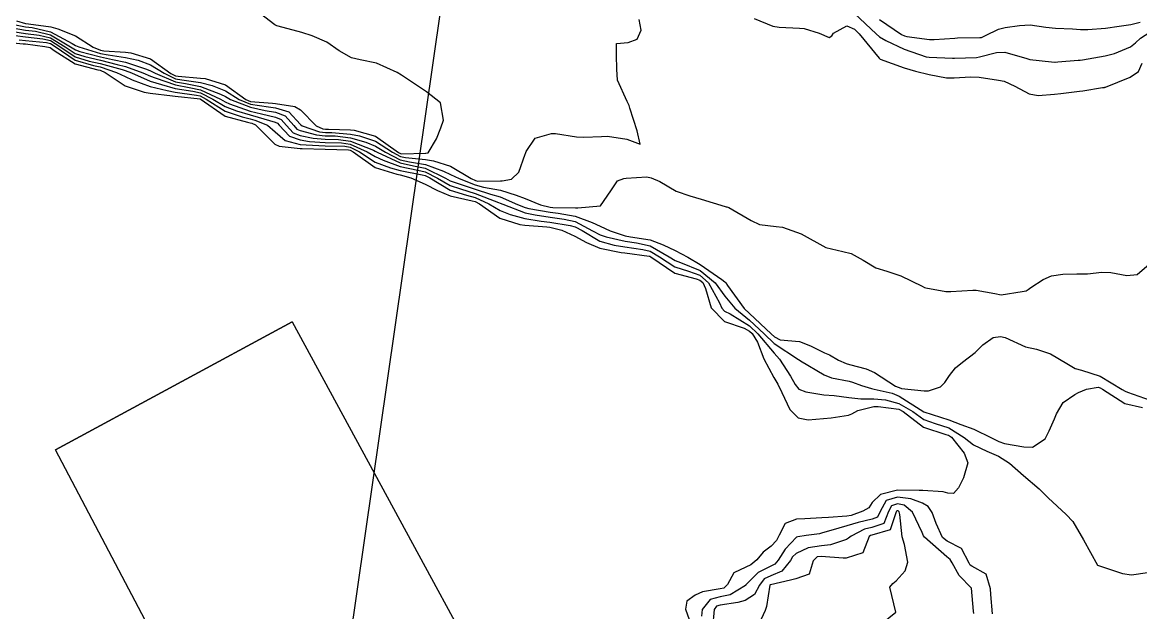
# Model space of a CAD drawing. Header units: metres. Extents: x 286371 to 293043, y 7462578 to 7466404.
# Drawn here: x 291348.2 to 291437.2, y 7463446.9 to 7463493.9 of the extents above; entities that cross this region are included whole.
import ezdxf

# ---------------------------------------------------------------- set-up
doc = ezdxf.new("R2010")
doc.units = ezdxf.units.M
doc.header["$MEASUREMENT"] = 0
doc.linetypes.add('CONTINUO', pattern=[0])
for name, color, linetype in [('Curvas de Nivel 1m', 11, 'Continuous'), ('Curvas de Nivel 5m', 15, 'Continuous'), ('Edificações', 30, 'Continuous'), ('PLACA_KM', 45, 'Continuous')]:
    doc.layers.add(name, color=color, linetype=linetype)

msp = doc.modelspace()

# ---------------------------------------------------------------- linework, layer by layer
at = {"layer": 'Curvas de Nivel 1m', "flags": 128}
for points, elevation in [([(291347.684, 7463494.006), (291348.421, 7463493.782), (291348.653, 7463493.758), (291350.415, 7463493.523), (291350.996, 7463493.372), (291352.402, 7463492.814), (291353.795, 7463491.913), (291354.381, 7463491.68), (291354.654, 7463491.626), (291356.378, 7463491.497), (291356.795, 7463491.451), (291358.371, 7463490.966), (291359.989, 7463489.82), (291360.351, 7463489.632), (291360.57, 7463489.592), (291362.349, 7463489.449), (291362.724, 7463489.404), (291364.341, 7463488.899), (291365.953, 7463487.73), (291366.322, 7463487.592), (291368.081, 7463487.449), (291368.32, 7463487.436), (291369.852, 7463487.199), (291370.313, 7463486.92), (291371.561, 7463485.635), (291372.074, 7463485.412), (291372.29, 7463485.38), (291372.53, 7463485.382), (291374.29, 7463485.331), (291374.57, 7463485.31), (291376.283, 7463484.836), (291378.115, 7463483.537), (291378.263, 7463483.452), (291378.365, 7463483.43), (291380.264, 7463483.482), (291380.285, 7463483.483), (291380.473, 7463483.501), (291381.148, 7463484.624), (291381.482, 7463485.487), (291381.693, 7463486.093), (291381.463, 7463487.487), (291380.337, 7463488.363), (291378.582, 7463489.531), (291378.356, 7463489.688), (291378.016, 7463489.883), (291376.37, 7463490.631), (291375.066, 7463490.892), (291374.376, 7463491.052), (291373.397, 7463491.609), (291372.394, 7463492.297), (291371.246, 7463492.797), (291370.405, 7463493.065), (291368.527, 7463493.568), (291368.413, 7463493.597), (291368.255, 7463493.687), (291366.435, 7463495.102)], 729), ([(291414.428, 7463494.593), (291416.145, 7463492.958), (291416.401, 7463492.736), (291416.903, 7463492.44), (291418.386, 7463491.747), (291420.133, 7463491.143), (291420.377, 7463491.103), (291422.222, 7463491.021), (291422.376, 7463491.023), (291424.124, 7463491.092), (291424.378, 7463491.126), (291425.717, 7463491.481), (291426.385, 7463491.513), (291428.154, 7463491.001), (291428.377, 7463490.938), (291430.116, 7463490.748), (291430.374, 7463490.724), (291430.394, 7463490.724), (291430.604, 7463490.741), (291432.219, 7463490.875), (291432.377, 7463490.884), (291432.564, 7463490.898), (291434.382, 7463491.219), (291435.127, 7463491.411), (291436.393, 7463491.926), (291436.797, 7463492.24), (291437.192, 7463492.633), (291437.923, 7463493.11)], 729), ([(291346.902, 7463493.532), (291348.413, 7463493.265), (291349.218, 7463493.172), (291350.403, 7463492.895), (291351.99, 7463491.94), (291352.38, 7463491.692), (291352.743, 7463491.564), (291354.373, 7463491.139), (291355.336, 7463490.924), (291356.367, 7463490.706), (291358.041, 7463490.167), (291358.357, 7463490.031), (291358.729, 7463489.839), (291360.344, 7463489.158), (291361.139, 7463489.006), (291362.339, 7463488.782), (291363.929, 7463488.162), (291364.327, 7463487.97), (291364.739, 7463487.748), (291366.315, 7463487.122), (291367.48, 7463486.869), (291368.31, 7463486.73), (291369.077, 7463486.451), (291369.769, 7463485.665), (291370.017, 7463485.387), (291370.288, 7463485.272), (291371.574, 7463484.929), (291372.282, 7463484.848), (291373.055, 7463484.84), (291374.281, 7463484.691), (291375.514, 7463484.337), (291376.271, 7463484.037), (291377.081, 7463483.552), (291378.255, 7463482.951), (291378.982, 7463482.795), (291380.25, 7463482.575), (291381.697, 7463482.028), (291382.239, 7463481.779), (291382.931, 7463481.464), (291384.227, 7463480.942), (291384.89, 7463480.768), (291386.221, 7463480.516), (291387.469, 7463480.136), (291388.204, 7463479.864), (291389.424, 7463479.366), (291390.191, 7463479.165), (291390.397, 7463479.146), (291392.191, 7463479.117), (291392.401, 7463479.111), (291394.194, 7463479.294), (291395.006, 7463480.488), (291395.539, 7463481.275), (291396.045, 7463481.449), (291396.227, 7463481.472), (291397.885, 7463481.584), (291398.228, 7463481.521), (291398.927, 7463481.224), (291400.213, 7463480.459), (291401.32, 7463480.075), (291402.204, 7463479.808), (291404.122, 7463479.218), (291404.195, 7463479.2), (291404.244, 7463479.192), (291404.405, 7463479.141), (291406.179, 7463478.104), (291406.861, 7463477.788), (291408.172, 7463477.631), (291408.677, 7463477.58), (291410.164, 7463477.044), (291412.148, 7463475.958), (291413.501, 7463475.636), (291414.142, 7463475.497), (291415.105, 7463474.97), (291416.125, 7463474.341), (291416.993, 7463474.069), (291418.116, 7463473.718), (291419.804, 7463472.899), (291420, 7463472.793), (291420.102, 7463472.758), (291421.703, 7463472.476), (291422.098, 7463472.471), (291423.832, 7463472.57), (291424.1, 7463472.57), (291425.59, 7463472.305), (291426.095, 7463472.186), (291427.776, 7463472.456), (291428.1, 7463472.528), (291428.261, 7463472.613), (291428.449, 7463472.769), (291429.444, 7463473.424), (291430.118, 7463473.706), (291430.999, 7463473.854), (291432.121, 7463473.86), (291432.96, 7463473.863), (291434.124, 7463473.996), (291434.821, 7463473.973), (291436.116, 7463473.739), (291436.936, 7463473.824), (291437.892, 7463474.628)], 731), ([(291416.421, 7463494.105), (291418.159, 7463492.928), (291418.402, 7463492.801), (291418.576, 7463492.747), (291420.399, 7463492.525), (291420.772, 7463492.515), (291422.401, 7463492.633), (291422.62, 7463492.642), (291424.402, 7463492.665), (291424.544, 7463492.69), (291424.85, 7463492.828), (291425.876, 7463493.348), (291426.414, 7463493.473), (291427.56, 7463493.645), (291428.418, 7463493.691), (291429.663, 7463493.508), (291430.414, 7463493.416), (291431.772, 7463493.365), (291432.413, 7463493.32), (291433.011, 7463493.301), (291434.415, 7463493.432), (291435.506, 7463493.57), (291436.42, 7463493.715), (291437.16, 7463493.896)], 728), ([(291347.253, 7463493.171), (291348.409, 7463492.995), (291349.507, 7463492.873), (291350.398, 7463492.658), (291351.562, 7463491.947), (291352.376, 7463491.412), (291353.127, 7463491.168), (291354.369, 7463490.869), (291355.708, 7463490.54), (291356.362, 7463490.376), (291357.751, 7463489.853), (291358.351, 7463489.608), (291358.722, 7463489.466), (291360.34, 7463488.906), (291361.429, 7463488.706), (291362.335, 7463488.517), (291363.947, 7463487.76), (291364.321, 7463487.551), (291364.664, 7463487.405), (291366.311, 7463486.826), (291367.197, 7463486.596), (291368.304, 7463486.349), (291368.77, 7463486.154), (291369.199, 7463485.676), (291369.72, 7463485.101), (291370.282, 7463484.885), (291371.309, 7463484.673), (291372.278, 7463484.582), (291373.32, 7463484.567), (291374.276, 7463484.418), (291376.131, 7463483.702), (291376.265, 7463483.636), (291376.409, 7463483.562), (291378.252, 7463482.704), (291379.307, 7463482.46), (291380.245, 7463482.267), (291381.851, 7463481.48), (291382.231, 7463481.273), (291382.54, 7463481.159), (291384.221, 7463480.6), (291385.423, 7463480.22), (291386.213, 7463479.987), (291387.582, 7463479.394), (291388.19, 7463479.143), (291388.497, 7463479.072), (291390.185, 7463478.77), (291390.835, 7463478.694), (291392.181, 7463478.464), (291393.532, 7463477.946), (291394.169, 7463477.653), (291394.965, 7463477.282), (291396.158, 7463476.887), (291396.589, 7463476.827), (291398.154, 7463476.566), (291399.181, 7463476.187), (291400.142, 7463475.732), (291401.148, 7463475.189), (291402.126, 7463474.609), (291403.846, 7463473.411), (291404.105, 7463473.221), (291404.182, 7463473.143), (291404.304, 7463472.939), (291405.642, 7463471.121), (291406.068, 7463470.702), (291407.777, 7463469.088), (291408.041, 7463468.849), (291408.505, 7463468.609), (291410.035, 7463468.474), (291410.92, 7463468.152), (291412.022, 7463467.587), (291412.419, 7463467.415), (291413.155, 7463467.002), (291413.757, 7463466.736), (291414.009, 7463466.666), (291415.353, 7463466.316), (291416, 7463466.02), (291417.691, 7463464.929), (291417.904, 7463464.847), (291417.982, 7463464.817), (291418.167, 7463464.735), (291419.977, 7463464.565), (291420.32, 7463464.546), (291421.262, 7463464.875), (291421.625, 7463465.226), (291421.992, 7463465.783), (291422.465, 7463466.397), (291423.014, 7463466.849), (291424.026, 7463467.6), (291424.648, 7463468.209), (291425.456, 7463468.813), (291426.045, 7463468.896), (291426.41, 7463468.799), (291428.023, 7463468.064), (291428.899, 7463467.883), (291430.015, 7463467.503), (291431.317, 7463466.725), (291431.999, 7463466.345), (291432.487, 7463466.216), (291433.99, 7463465.715), (291435.737, 7463464.658), (291435.972, 7463464.52), (291436.164, 7463464.459), (291437.962, 7463463.806)], 732), ([(291347.586, 7463492.827), (291348.405, 7463492.724), (291349.799, 7463492.57), (291350.393, 7463492.425), (291351.148, 7463491.953), (291352.372, 7463491.139), (291353.49, 7463490.795), (291354.365, 7463490.604), (291356.107, 7463490.129), (291356.357, 7463490.059), (291356.843, 7463489.867), (291358.345, 7463489.212), (291359.245, 7463488.927), (291360.336, 7463488.631), (291361.724, 7463488.403), (291362.331, 7463488.273), (291363.332, 7463487.769), (291364.315, 7463487.175), (291365.209, 7463486.843), (291366.306, 7463486.514), (291366.931, 7463486.339), (291368.298, 7463485.938), (291368.465, 7463485.859), (291368.619, 7463485.688), (291369.424, 7463484.814), (291370.277, 7463484.523), (291371.035, 7463484.409), (291372.274, 7463484.313), (291373.584, 7463484.295), (291374.273, 7463484.181), (291375.613, 7463483.574), (291376.259, 7463483.204), (291376.887, 7463482.923), (291378.247, 7463482.422), (291379.642, 7463482.115), (291380.241, 7463481.982), (291381.205, 7463481.49), (291382.225, 7463480.898), (291383.059, 7463480.624), (291384.216, 7463480.268), (291386.07, 7463479.553), (291386.205, 7463479.502), (291386.43, 7463479.411), (291388.184, 7463478.734), (291388.995, 7463478.559), (291390.179, 7463478.374), (291391.297, 7463478.218), (291392.175, 7463478.025), (291393.556, 7463477.304), (291394.159, 7463476.966), (291394.638, 7463476.806), (291396.152, 7463476.461), (291397.071, 7463476.33), (291398.147, 7463476.087), (291399.662, 7463475.212), (291400.13, 7463474.923), (291400.552, 7463474.774), (291402.119, 7463474.146), (291403.335, 7463473.156), (291404.088, 7463472.095), (291404.886, 7463471.132), (291406.06, 7463470.184), (291407.223, 7463469.097), (291408.032, 7463468.314), (291409.953, 7463467.055), (291410.014, 7463467.019), (291410.116, 7463466.949), (291411.996, 7463465.823), (291412.579, 7463465.599), (291413.989, 7463465.331), (291414.259, 7463465.26), (291414.975, 7463464.975), (291415.763, 7463464.741), (291415.98, 7463464.694), (291417.406, 7463464.366), (291417.968, 7463464.136), (291419.933, 7463462.895), (291421.935, 7463462.256), (291422.894, 7463461.885), (291423.924, 7463461.496), (291425.333, 7463460.813), (291425.91, 7463460.515), (291426.351, 7463460.355), (291427.904, 7463460.104), (291428.601, 7463460.067), (291429.608, 7463460.749), (291429.718, 7463460.947), (291429.924, 7463461.386), (291430.356, 7463462.32), (291430.506, 7463462.736), (291431.048, 7463463.638), (291431.967, 7463464.264), (291432.246, 7463464.434), (291432.883, 7463464.701), (291433.822, 7463464.841), (291433.976, 7463464.802), (291434.165, 7463464.682), (291435.958, 7463463.557), (291437.342, 7463463.245)], 733), ([(291347.91, 7463492.494), (291348.401, 7463492.443), (291350.092, 7463492.267), (291350.389, 7463492.19), (291350.758, 7463491.959), (291352.368, 7463490.861), (291353.834, 7463490.441), (291354.361, 7463490.337), (291355.659, 7463489.885), (291356.349, 7463489.566), (291356.904, 7463489.308), (291358.338, 7463488.786), (291359.699, 7463488.458), (291360.332, 7463488.333), (291362.018, 7463488.1), (291362.328, 7463488.03), (291362.803, 7463487.777), (291364.31, 7463486.803), (291365.673, 7463486.365), (291366.301, 7463486.204), (291366.677, 7463486.095), (291367.666, 7463485.704), (291368.286, 7463485.166), (291369.086, 7463484.488), (291370.272, 7463484.175), (291370.747, 7463484.131), (291372.27, 7463484.044), (291373.849, 7463484.022), (291374.269, 7463483.952), (291375.011, 7463483.583), (291376.252, 7463482.761), (291377.48, 7463482.311), (291378.243, 7463482.105), (291379.989, 7463481.757), (291380.237, 7463481.698), (291380.612, 7463481.499), (291382.22, 7463480.522), (291383.533, 7463480.136), (291384.212, 7463479.944), (291385.305, 7463479.428), (291386.194, 7463478.916), (291386.995, 7463478.595), (291388.177, 7463478.273), (291389.469, 7463478.071), (291390.173, 7463477.975), (291391.783, 7463477.717), (291392.169, 7463477.622), (291392.735, 7463477.316), (291394.152, 7463476.481), (291395.27, 7463476.155), (291396.145, 7463476.008), (291397.568, 7463475.818), (291398.141, 7463475.681), (291398.902, 7463475.223), (291400.122, 7463474.427), (291401.212, 7463474.094), (291402.113, 7463473.763), (291402.793, 7463473.164), (291403.664, 7463471.567), (291403.844, 7463471.148), (291404.071, 7463470.909), (291404.528, 7463470.677), (291406.053, 7463469.732), (291406.718, 7463469.104), (291408.021, 7463467.563), (291408.439, 7463467.078), (291409.325, 7463465.733), (291409.683, 7463465.059), (291409.979, 7463464.689), (291410.543, 7463464.479), (291411.972, 7463464.252), (291412.799, 7463464.185), (291413.97, 7463464.025), (291414.924, 7463463.931), (291415.969, 7463463.927), (291416.876, 7463463.855), (291417.957, 7463463.555), (291419.056, 7463462.908), (291419.935, 7463462.284), (291420.855, 7463461.956), (291421.925, 7463461.604), (291423.142, 7463460.846), (291423.906, 7463460.271), (291424.958, 7463459.758), (291425.892, 7463459.367), (291426.763, 7463458.791), (291427.87, 7463457.817), (291429.118, 7463456.755), (291429.843, 7463456.034), (291431.263, 7463454.723), (291431.816, 7463454.149), (291432.65, 7463452.702), (291433.764, 7463450.684), (291435.755, 7463450.021), (291436.477, 7463449.92), (291437.756, 7463450.091)], 734), ([(291425.397, 7463446.811), (291425.274, 7463448.361), (291425.256, 7463448.814), (291424.91, 7463449.98), (291423.761, 7463450.605), (291423.624, 7463450.699), (291423.56, 7463450.839), (291422.945, 7463452.014), (291421.79, 7463452.595), (291421.432, 7463452.88), (291420.935, 7463454.006), (291420.615, 7463454.889), (291420.288, 7463455.353), (291419.835, 7463455.609), (291418.896, 7463455.97), (291417.842, 7463456.106), (291416.945, 7463455.84), (291416.453, 7463454.955), (291416.258, 7463454.517), (291415.815, 7463454.343), (291414.706, 7463454.086), (291413.806, 7463453.805), (291413.17, 7463453.638), (291411.797, 7463453.223), (291411.637, 7463453.186), (291410.577, 7463453.043), (291409.896, 7463452.95), (291409.792, 7463452.904), (291408.89, 7463451.955), (291408.341, 7463451.076), (291408.082, 7463450.756), (291407.757, 7463450.603), (291406.751, 7463450.098), (291405.774, 7463449.114), (291405.755, 7463449.093), (291405.733, 7463449.071), (291404.524, 7463448.33), (291403.719, 7463448.158), (291402.923, 7463447.949), (291402.302, 7463447.165), (291402.241, 7463446.621)], 734), ([(291423.915, 7463446.84), (291423.897, 7463447.031), (291423.734, 7463448.844), (291422.746, 7463449.852), (291422.205, 7463450.866), (291422.037, 7463451.138), (291421.771, 7463451.358), (291419.988, 7463452.902), (291419.906, 7463453.013), (291419.8, 7463453.284), (291419.031, 7463454.916), (291418.374, 7463455.465), (291417.833, 7463455.558), (291417.355, 7463455.418), (291417.123, 7463454.945), (291416.756, 7463454.005), (291415.805, 7463453.683), (291415.215, 7463453.561), (291414.154, 7463452.989), (291413.952, 7463452.832), (291413.79, 7463452.733), (291412.496, 7463452.302), (291411.782, 7463452.227), (291410.741, 7463452.078), (291409.772, 7463451.613), (291409.484, 7463451.343), (291409.315, 7463451.061), (291408.625, 7463450.198), (291407.745, 7463449.838), (291407.226, 7463449.608), (291406.849, 7463449.098), (291406.468, 7463448.358), (291405.716, 7463447.881), (291405.129, 7463447.707), (291403.71, 7463447.512), (291403.424, 7463447.433), (291403.236, 7463447.151), (291403.118, 7463445.717)], 733), ([(291416.59, 7463446.052), (291417.704, 7463446.934), (291417.234, 7463448.942), (291417.461, 7463449.216), (291417.742, 7463449.432), (291418.448, 7463450.23), (291418.674, 7463450.921), (291418.392, 7463452.318), (291418.226, 7463452.928), (291418.04, 7463454.712), (291417.97, 7463454.932), (291417.893, 7463455.001), (291417.825, 7463455.012), (291417.766, 7463454.994), (291417.743, 7463454.936), (291417.255, 7463453.489), (291415.796, 7463453.074), (291415.703, 7463453.058), (291415.597, 7463452.967), (291415.079, 7463451.67), (291413.768, 7463451.234), (291413.523, 7463451.243), (291411.769, 7463451.383), (291411.457, 7463451.341), (291411.122, 7463451.034), (291410.821, 7463449.965), (291409.742, 7463449.6), (291409.319, 7463449.482), (291407.735, 7463449.133), (291407.701, 7463449.119), (291407.68, 7463449.085), (291407.404, 7463447.394), (291407.314, 7463447.09), (291406.801, 7463445.984)], 732)]:
    msp.add_lwpolyline(points, dxfattribs=dict(at, elevation=elevation))
at = {"layer": 'Curvas de Nivel 5m', "flags": 128}
for points, elevation in [([(291346.537, 7463493.908), (291348.417, 7463493.524), (291348.933, 7463493.468), (291350.408, 7463493.137), (291352.132, 7463492.196), (291352.386, 7463492.03), (291352.654, 7463491.93), (291354.377, 7463491.408), (291354.984, 7463491.286), (291356.372, 7463491.08), (291357.367, 7463490.862), (291358.364, 7463490.5), (291359.439, 7463489.828), (291360.348, 7463489.395), (291360.853, 7463489.3), (291362.344, 7463489.093), (291363.261, 7463488.85), (291364.334, 7463488.435), (291365.419, 7463487.738), (291366.319, 7463487.376), (291367.771, 7463487.15), (291368.315, 7463487.092), (291369.39, 7463486.752), (291370.296, 7463485.758), (291370.43, 7463485.652), (291371.83, 7463485.176), (291372.286, 7463485.114), (291372.792, 7463485.111), (291374.285, 7463484.99), (291375.01, 7463484.857), (291376.277, 7463484.435), (291377.635, 7463483.544), (291378.259, 7463483.202), (291378.667, 7463483.119), (291380.256, 7463482.976), (291380.89, 7463482.859), (291382.249, 7463482.449), (291383.899, 7463481.449), (291384.232, 7463481.291), (291384.426, 7463481.247), (291386.232, 7463481.268), (291386.369, 7463481.274), (291387.1, 7463481.401), (291387.679, 7463481.956), (291388.2, 7463483.385), (291388.215, 7463483.436), (291388.267, 7463483.609), (291388.998, 7463484.659), (291390.289, 7463485.037), (291390.614, 7463485.025), (291392.286, 7463484.783), (291392.857, 7463484.742), (291394.284, 7463484.798), (291394.739, 7463484.834), (291396.281, 7463484.598), (291397.342, 7463484.18), (291397.101, 7463485.252), (291396.524, 7463487.058), (291396.475, 7463487.262), (291396.329, 7463487.585), (291395.559, 7463489.276), (291395.483, 7463490.162), (291395.47, 7463491.278), (291395.471, 7463492.205), (291396.399, 7463492.28), (291397.114, 7463492.543), (291397.425, 7463493.249), (291397.284, 7463494.104)], 730), ([(291406.43, 7463494.179), (291407.913, 7463493.591), (291408.42, 7463493.489), (291410.047, 7463493.422), (291410.419, 7463493.384), (291411.614, 7463493.026), (291412.399, 7463492.67), (291412.61, 7463492.803), (291412.737, 7463493.009), (291413.797, 7463493.613), (291414.409, 7463493.329), (291414.784, 7463492.979), (291416.375, 7463491.031), (291416.461, 7463490.953), (291418.364, 7463490.255), (291419.269, 7463490.002), (291420.357, 7463489.737), (291421.749, 7463489.477), (291422.353, 7463489.456), (291423.655, 7463489.545), (291424.354, 7463489.514), (291425.879, 7463489.283), (291426.35, 7463489.198), (291427.195, 7463488.792), (291428.335, 7463488.187), (291429.033, 7463488.064), (291430.336, 7463488.176), (291430.848, 7463488.226), (291432.339, 7463488.401), (291432.611, 7463488.44), (291434.156, 7463488.687), (291434.321, 7463488.709), (291434.344, 7463488.712), (291434.397, 7463488.736), (291436.357, 7463489.514), (291437.023, 7463489.975), (291437.338, 7463490.63)], 730), ([(291346.399, 7463492.368), (291348.222, 7463492.172), (291348.397, 7463492.161), (291349.961, 7463491.971), (291350.383, 7463491.893), (291350.694, 7463491.645), (291352.364, 7463490.575), (291354.163, 7463490.102), (291354.357, 7463490.069), (291354.756, 7463489.898), (291356.338, 7463488.825), (291357.859, 7463488.323), (291358.33, 7463488.248), (291360.105, 7463488.04), (291360.327, 7463488.014), (291362.316, 7463487.793), (291364.304, 7463486.428), (291366.085, 7463485.94), (291366.297, 7463485.891), (291366.429, 7463485.855), (291366.725, 7463485.718), (291368.272, 7463484.2), (291368.617, 7463484.035), (291370.267, 7463483.848), (291370.446, 7463483.84), (291372.266, 7463483.778), (291374.118, 7463483.745), (291374.266, 7463483.722), (291374.51, 7463483.591), (291376.245, 7463482.323), (291377.974, 7463481.802), (291378.237, 7463481.755), (291379.092, 7463481.522), (291380.227, 7463481.014), (291381.218, 7463480.491), (291382.213, 7463480.073), (291383.97, 7463479.686), (291384.207, 7463479.624), (291384.554, 7463479.439), (291386.182, 7463478.309), (291387.776, 7463477.786), (291388.169, 7463477.736), (291389.922, 7463477.604), (291390.167, 7463477.575), (291391.104, 7463477.34), (291392.157, 7463476.857), (291393.091, 7463476.37), (291394.144, 7463475.925), (291395.846, 7463475.561), (291396.138, 7463475.531), (291398.082, 7463475.288), (291398.135, 7463475.274), (291398.201, 7463475.233), (291400.115, 7463473.933), (291401.806, 7463473.481), (291402.107, 7463473.379), (291402.343, 7463473.171), (291402.566, 7463472.699), (291403.013, 7463471.16), (291404.058, 7463470.071), (291405.635, 7463469.536), (291406.047, 7463469.318), (291406.259, 7463469.111), (291406.696, 7463468.443), (291407.193, 7463467.097), (291407.992, 7463465.628), (291408.315, 7463465.079), (291408.631, 7463464.417), (291409.283, 7463463.065), (291409.944, 7463462.404), (291410.733, 7463462.252), (291411.944, 7463462.351), (291412.55, 7463462.41), (291413.949, 7463462.633), (291414.207, 7463462.733), (291414.674, 7463462.984), (291415.959, 7463463.3), (291416.309, 7463463.307), (291417.947, 7463463.096), (291418.302, 7463462.919), (291419.926, 7463461.681), (291421.697, 7463461.088), (291421.916, 7463461.023), (291422.141, 7463460.861), (291423.14, 7463459.601), (291423.455, 7463458.841), (291423.089, 7463457.623), (291422.711, 7463456.852), (291422.302, 7463456.402), (291421.847, 7463456.42), (291421.487, 7463456.51), (291419.85, 7463456.615), (291419.573, 7463456.623), (291417.85, 7463456.655), (291416.494, 7463456.305), (291415.835, 7463455.682), (291415.554, 7463455.243), (291415.096, 7463454.975), (291414.158, 7463454.651), (291413.818, 7463454.592), (291412.344, 7463454.489), (291411.815, 7463454.452), (291410.474, 7463454.384), (291409.814, 7463454.353), (291408.887, 7463453.989), (291408.42, 7463453.075), (291408.208, 7463452.658), (291407.781, 7463452.196), (291407.146, 7463451.721), (291406.646, 7463451.101), (291406.159, 7463450.708), (291405.755, 7463450.52), (291404.803, 7463450.074), (291404.313, 7463449.136), (291404.019, 7463448.85), (291403.729, 7463448.791), (291402.324, 7463448.566), (291401.721, 7463448.297), (291401.07, 7463447.827), (291400.966, 7463447.186), (291401.674, 7463445.174)], 735)]:
    msp.add_lwpolyline(points, dxfattribs=dict(at, elevation=elevation))
at = {"layer": 'Edificações'}
msp.add_lwpolyline([(291369.631, 7463470.057), (291393.501, 7463426.133), (291374.376, 7463415.122), (291350.797, 7463459.859), (291369.631, 7463470.057), (291369.631, 7463470.057), (291350.797, 7463459.859)], close=True, dxfattribs=at)
at = {"layer": 'PLACA_KM', "linetype": 'CONTINUO'}
msp.add_polyline3d([(291393.611, 7463579.453, 739.79), (291354.159, 7463305.216, 739.79)], dxfattribs=at)

doc.saveas('drawing.dxf')
